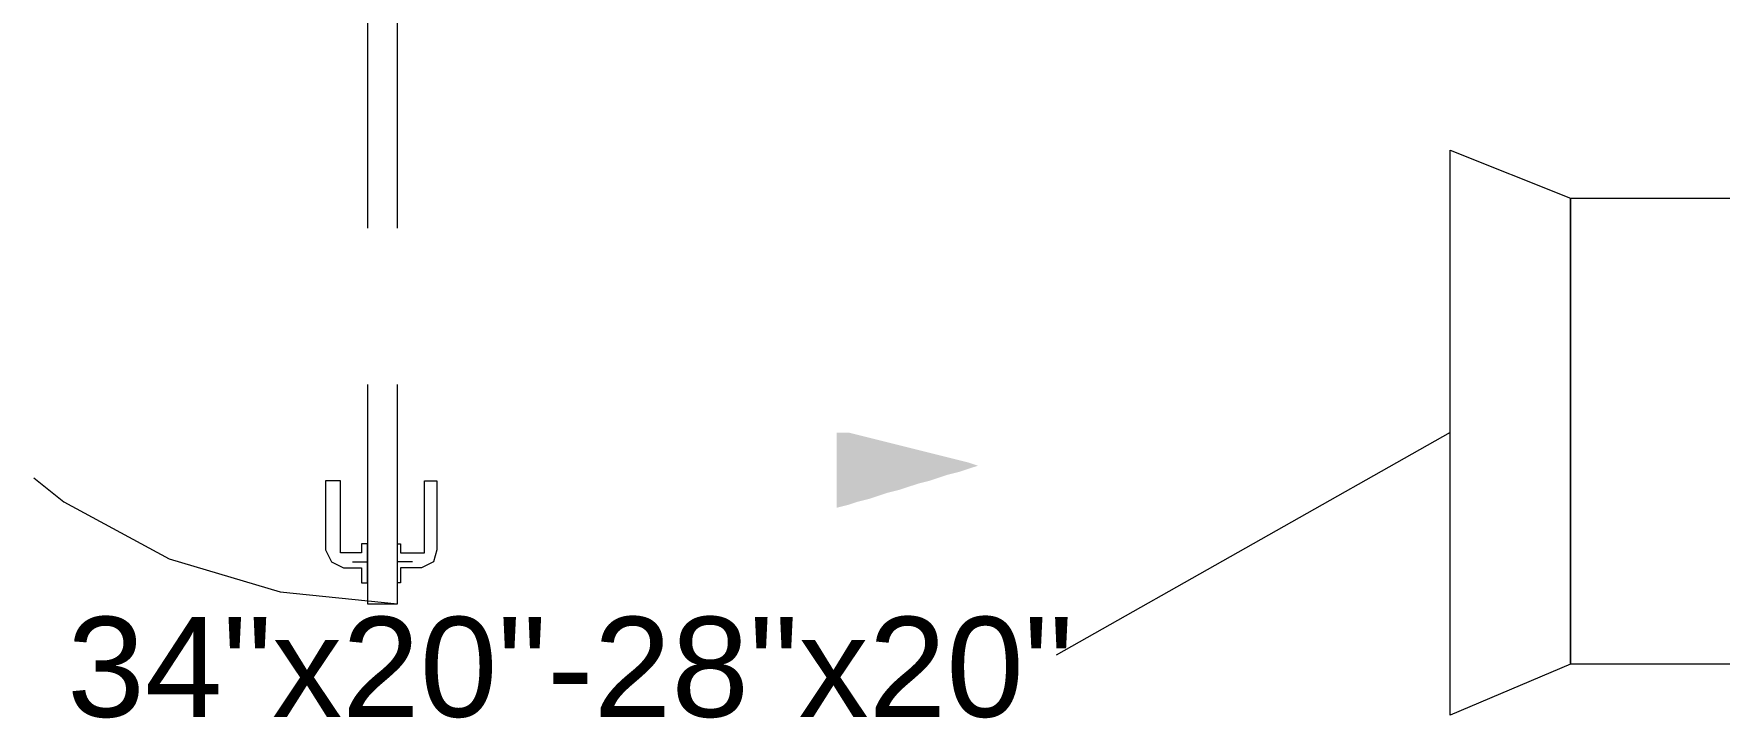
# Model space of a CAD drawing. Header units: metres. Extents: x 98 to 337, y -7 to 53.
# Drawn here: x 112.719 to 115.287, y 24.315 to 25.358 of the extents above; entities that cross this region are included whole.
import ezdxf

# ---------------------------------------------------------------- set-up
doc = ezdxf.new("R2010")
doc.units = ezdxf.units.M
doc.layers.add('HVAC - Ductos', color=5, linetype='Continuous', lineweight=0)
doc.layers.add('PDF_Text', color=7, linetype='Continuous', lineweight=0)
doc.layers.add('PDF_Geometry', color=7, linetype='Continuous', lineweight=0, true_color=0xaaaaaa)
doc.layers.add('PDF_Solid Fills', color=7, linetype='Continuous', lineweight=0, true_color=0xffffff)
doc.styles.add('PDF Helvetica', font='')
doc.styles.get('PDF Helvetica').set_extended_font_data('Helvetica')

msp = doc.modelspace()

# ---------------------------------------------------------------- hatches: boundary and pattern name
at = {"layer": 'PDF_Solid Fills', "lineweight": 0, "transparency": 33554559}
msp.add_hatch(color=7, dxfattribs=at).paths.add_polyline_path([(114.1437, 24.7046), (113.9604, 24.7504), (113.942, 24.7504), (113.942, 24.6359), (113.9421, 24.6359), (113.9604, 24.6405), (113.9742, 24.6451), (113.9924, 24.6496), (114.02, 24.6588), (114.0383, 24.6634), (114.0658, 24.6725), (114.0841, 24.6771), (114.1116, 24.6863), (114.1299, 24.6909), (114.1574, 24.7)])

# ---------------------------------------------------------------- linework, layer by layer
at = {"layer": 'HVAC - Ductos', "lineweight": 0}
for points in [[(114.8767, 25.1811), (115.06, 25.1078), (115.06, 24.3976), (114.8767, 24.3198)], [(117.305, 24.3976), (115.06, 24.3976), (115.06, 25.1078), (117.305, 25.1078)]]:
    msp.add_lwpolyline(points, close=True, dxfattribs=at)
at = {"layer": 'PDF_Geometry', "lineweight": 0}
for points in [[(113.2731, 25.062), (113.2731, 25.401), (113.2273, 25.401), (113.2273, 25.062)], [(112.7188, 24.6817), (112.7646, 24.6451), (112.9249, 24.558), (113.0945, 24.5076), (113.2731, 24.4893), (113.2731, 24.8238)], [(113.2273, 24.8238), (113.2273, 24.4893), (113.2731, 24.4893)], [(113.2044, 24.5534), (113.2273, 24.5534)], [(113.296, 24.5534), (113.2731, 24.5534)]]:
    msp.add_lwpolyline(points, dxfattribs=at)
at = {"layer": 'PDF_Geometry', "color": 7, "lineweight": 0}
msp.add_lwpolyline([(114.8767, 24.7504), (114.2765, 24.4114)], dxfattribs=at)
at = {"layer": 'PDF_Geometry', "lineweight": 0}
for points in [[(113.1861, 24.5672), (113.1861, 24.5717), (113.1861, 24.6771), (113.1631, 24.6771), (113.1631, 24.5717), (113.1723, 24.5534), (113.1907, 24.5443), (113.2182, 24.5443), (113.2182, 24.5213), (113.2273, 24.5213), (113.2273, 24.5809), (113.2182, 24.5809), (113.2182, 24.5672), (113.1907, 24.5672)], [(113.3144, 24.5672), (113.3144, 24.5717), (113.3144, 24.6771), (113.3327, 24.6771), (113.3327, 24.5717), (113.3281, 24.5534), (113.3098, 24.5443), (113.2777, 24.5443), (113.2777, 24.5213), (113.2731, 24.5213), (113.2731, 24.5809), (113.2777, 24.5809), (113.2777, 24.5672), (113.3098, 24.5672)]]:
    msp.add_lwpolyline(points, close=True, dxfattribs=at)

# ---------------------------------------------------------------- texts
at = {"layer": 'PDF_Text', "lineweight": 0, "insert": (112.7697, 24.3923), "char_height": 0.152415, "attachment_point": 4, "style": 'PDF Helvetica'}
msp.add_mtext('34"x20"-28"x20"', dxfattribs=at)

doc.saveas('drawing.dxf')
